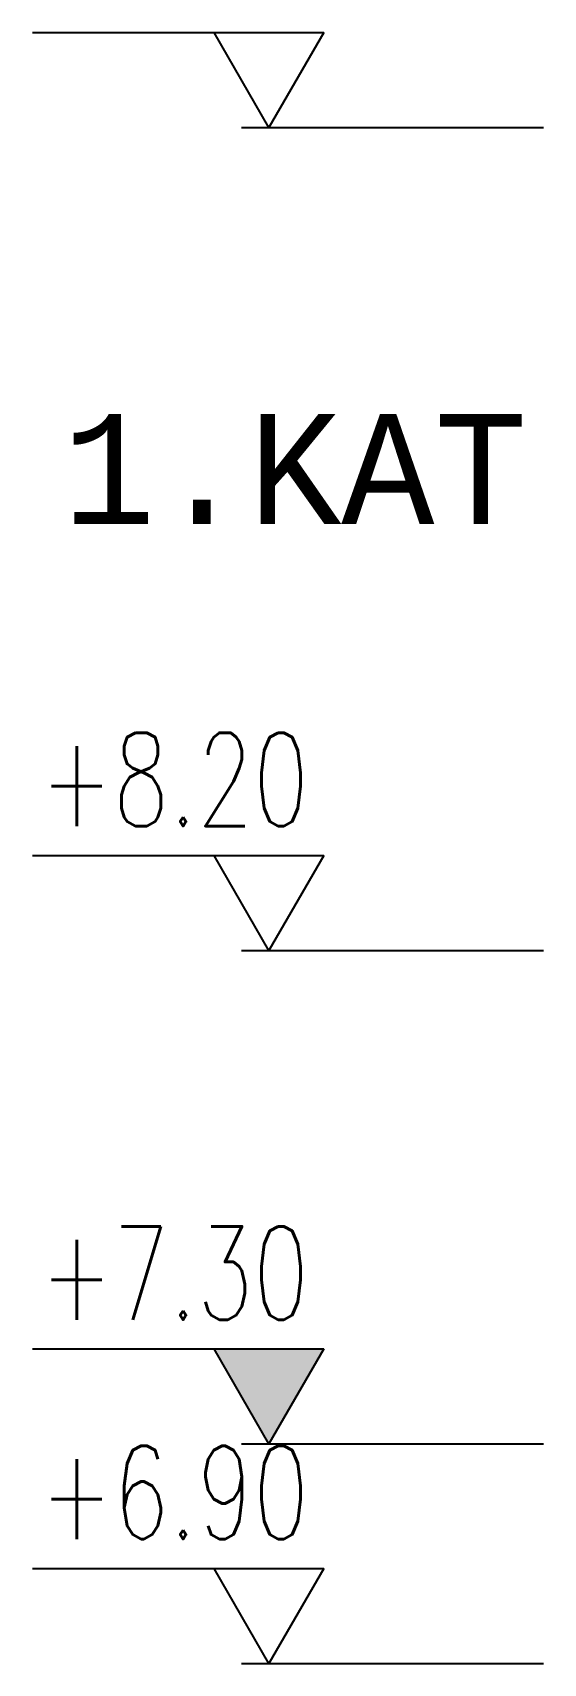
# Model space of a CAD drawing. Header units: inches. Extents: x -7543 to -822, y 102837 to 190349.
# Drawn here: x -826.0733 to -826.0547, y 102836.8539 to 102836.9134 of the extents above; entities that cross this region are included whole.
import ezdxf
from ezdxf.enums import TextEntityAlignment as Align

# ---------------------------------------------------------------- set-up
doc = ezdxf.new("R2010")
doc.units = ezdxf.units.IN
doc.header["$MEASUREMENT"] = 0
doc.layers.add('ICOL', color=55, linetype='Continuous', lineweight=25)
doc.layers.add('YAZI', color=7, linetype='Continuous', lineweight=25)
doc.styles.add('ISIM', font='monos.ttf', dxfattribs={"width": 1.1, "height": 200})
doc.styles.add('KAPı-PEN', font='simplex.shx', dxfattribs={"width": 0.7, "height": 10})

msp = doc.modelspace()

# ---------------------------------------------------------------- hatches: boundary and pattern name
at = {"layer": 'ICOL'}
msp.add_hatch(color=2, dxfattribs=at).paths.add_polyline_path([(-826.062698, 102836.865351), (-826.066698, 102836.865351), (-826.064698, 102836.861887)])

# ---------------------------------------------------------------- linework, layer by layer
at = {"layer": 'ICOL', "color": 2}
for p, q in [((-826.073312, 102836.913351), (-826.062698, 102836.913351)), ((-826.064698, 102836.909887), (-826.066698, 102836.913351)), ((-826.062698, 102836.913351), (-826.064698, 102836.909887)), ((-826.065698, 102836.909887), (-826.054698, 102836.909887)), ((-826.073312, 102836.883351), (-826.062698, 102836.883351)), ((-826.064698, 102836.879887), (-826.066698, 102836.883351)), ((-826.062698, 102836.883351), (-826.064698, 102836.879887)), ((-826.065698, 102836.879887), (-826.054698, 102836.879887)), ((-826.073312, 102836.865351), (-826.062698, 102836.865351)), ((-826.064698, 102836.861887), (-826.066698, 102836.865351)), ((-826.062698, 102836.865351), (-826.064698, 102836.861887)), ((-826.065698, 102836.861887), (-826.054698, 102836.861887)), ((-826.073312, 102836.857351), (-826.062698, 102836.857351)), ((-826.064698, 102836.853887), (-826.066698, 102836.857351)), ((-826.062698, 102836.857351), (-826.064698, 102836.853887)), ((-826.065698, 102836.853887), (-826.054698, 102836.853887))]:
    msp.add_line(p, q, dxfattribs=at)

# ---------------------------------------------------------------- texts
at = {"layer": 'ICOL', "color": 2, "style": 'KAPı-PEN', "width": 0.7}
for tag, p in [('+8.20', (-826.068134, 102836.88442)), ('+7.30', (-826.068134, 102836.86642)), ('+6.90', (-826.068134, 102836.85842))]:
    msp.add_attdef(tag, text='+17.50', height=0.0034, dxfattribs=at).set_placement(p, align=Align.CENTER)
at = {"layer": 'YAZI', "style": 'ISIM'}
msp.add_text('1.KAT', height=0.004, dxfattribs=at).set_placement((-826.072228, 102836.895439))

doc.saveas('drawing.dxf')
